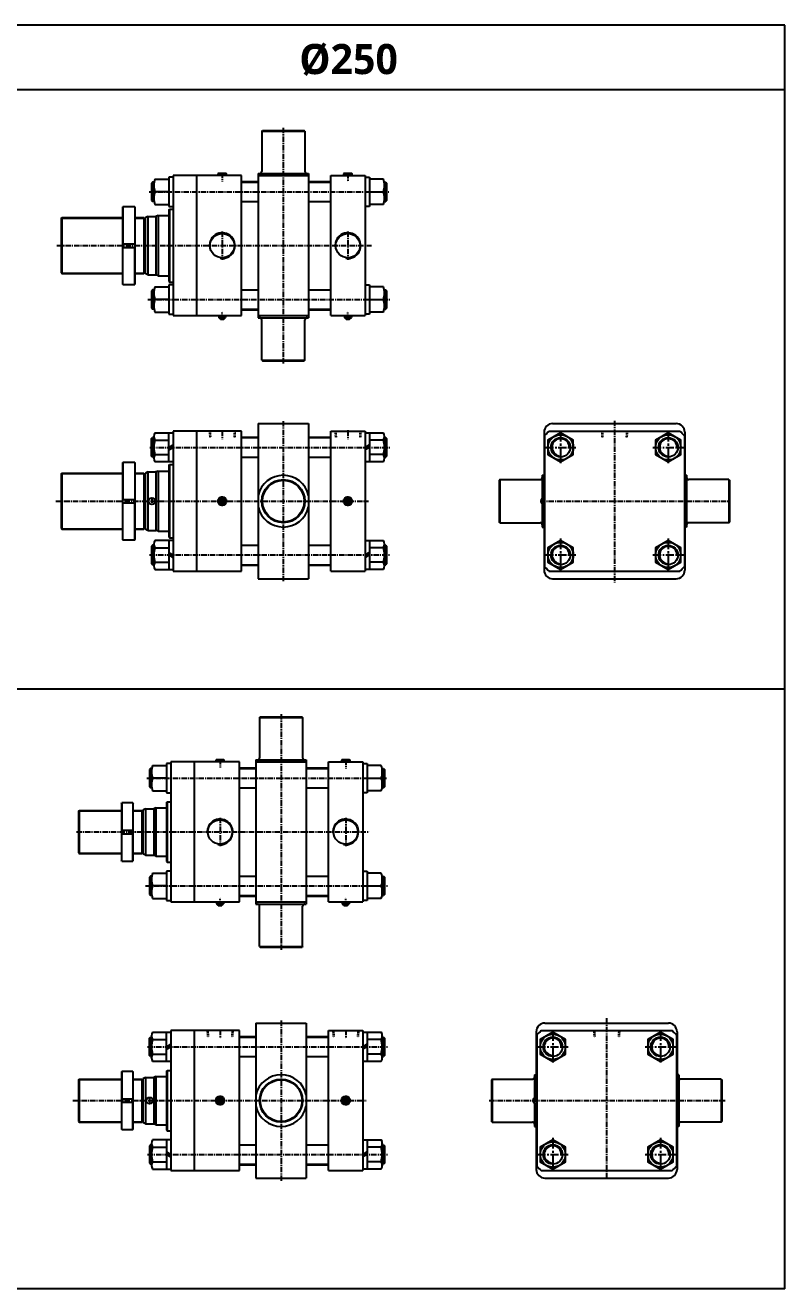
# Model space of a CAD drawing. Extents: x -819 to 29893, y -8942 to 9886.
# Drawn here: x 6870 to 8634, y 0 to 2934 of the extents above; entities that cross this region are included whole.
import ezdxf

# ---------------------------------------------------------------- set-up
doc = ezdxf.new("R2010")
doc.units = 0
doc.header["$LTSCALE"] = 10
doc.header["$MEASUREMENT"] = 0
for name, pattern in [('CENTER', [2, 1.25, -0.25, 0.25, -0.25]), ('CENTERX2', [4, 2.5, -0.5, 0.5, -0.5]), ('HIDDEN', [0.375, 0.25, -0.125])]:
    doc.linetypes.add(name, pattern=pattern)
doc.layers.get('0').update_dxf_attribs({"linetype": 'CONTINUOUS'})
doc.layers.get('DEFPOINTS').update_dxf_attribs({"linetype": 'CONTINUOUS'})
for name, color, linetype in [('CEN', 1, 'CENTERX2'), ('DIM', 2, 'CONTINUOUS'), ('ML', 7, 'CONTINUOUS')]:
    doc.layers.add(name, color=color, linetype=linetype)
doc.styles.add('문자', font='romans.shx')

msp = doc.modelspace()

# ---------------------------------------------------------------- linework, layer by layer
for p, q in [((8634.1, 2934), (0, 2934)), ((8634.1, 0), (8634.1, 2934)), ((8634.1, 2784), (0, 2784)), ((8634.1, 1392), (0, 1392)), ((8634.1, 0), (0, 0))]:
    msp.add_line(p, q)
at = {"layer": 'CEN', "color": 1, "linetype": 'CENTER'}
for p, q in [((7469.2, 2695.8), (7469.2, 2148.8)), ((7469.2, 2014.9), (7469.2, 1642.9)), ((7464.1, 1334.2), (7464.1, 787.2)), ((7464.1, 622.9), (7464.1, 250.9))]:
    msp.add_line(p, q, dxfattribs=at)
at = {"layer": 'CEN', "color": 1, "linetype": 'CENTER', "ltscale": 2}
for p, q in [((8113.4, 1992.5), (8113.4, 1915.3)), ((8363.4, 1992.5), (8363.4, 1915.3)), ((8113.4, 1742.5), (8113.4, 1665.3)), ((8363.4, 1742.5), (8363.4, 1665.3)), ((8095.3, 600.5), (8095.3, 523.2)), ((8345.3, 600.5), (8345.3, 523.2)), ((8095.3, 350.5), (8095.3, 273.2)), ((8345.3, 350.5), (8345.3, 273.2))]:
    msp.add_line(p, q, dxfattribs=at)
at = {"layer": 'CEN', "color": 1, "linetype": 'CENTER', "ltscale": 1.5}
for p, q in [((8078, 1953.9), (8148.9, 1953.9)), ((8328, 1953.9), (8398.9, 1953.9)), ((8078, 1703.9), (8148.9, 1703.9)), ((8328, 1703.9), (8398.9, 1703.9)), ((8059.8, 561.9), (8130.7, 561.9)), ((8309.8, 561.9), (8380.7, 561.9)), ((8059.8, 311.9), (8130.7, 311.9)), ((8309.8, 311.9), (8380.7, 311.9))]:
    msp.add_line(p, q, dxfattribs=at)
at = {"layer": 'DEFPOINTS', "color": 0, "linetype": 'ByBlock'}
for p in [(8070.9, 1768.9), (8405.9, 1768.9), (8052.8, 376.9), (8387.8, 376.9)]:
    msp.add_point(p, dxfattribs=at)
at = {"layer": 'DIM'}
for p, q in [((7163.2, 2567.6), (7168.6, 2567.6)), ((7709.2, 2567.6), (7703.9, 2567.6)), ((7163.2, 2527.1), (7168.6, 2527.1)), ((7709.2, 2527.1), (7703.9, 2527.1)), ((7163.2, 2317.6), (7168.6, 2317.6)), ((7709.2, 2317.6), (7703.9, 2317.6)), ((7163.2, 2277.1), (7168.6, 2277.1)), ((7709.2, 2277.1), (7703.9, 2277.1)), ((7163.2, 1974.2), (7168.2, 1974.2)), ((7709.2, 1974.2), (7704.2, 1974.2)), ((7203.2, 1953.9), (7213.2, 1959.7)), ((7203.2, 1948.1), (7213.2, 1953.9)), ((7669.2, 1959.7), (7659.2, 1953.9)), ((7669.2, 1953.9), (7659.2, 1948.1)), ((7163.2, 1933.7), (7168.2, 1933.7)), ((7709.2, 1933.7), (7704.2, 1933.7)), ((7163.2, 1724.2), (7168.2, 1724.2)), ((7203.2, 1709.7), (7213.2, 1703.9)), ((7203.2, 1703.9), (7213.2, 1698.1)), ((7669.2, 1709.7), (7659.2, 1703.9)), ((7669.2, 1703.9), (7659.2, 1698.1)), ((7709.2, 1724.2), (7704.2, 1724.2)), ((7163.2, 1683.7), (7168.2, 1683.7)), ((7709.2, 1683.7), (7704.2, 1683.7)), ((7158.1, 1205.9), (7163.4, 1205.9)), ((7704.1, 1205.9), (7698.7, 1205.9)), ((7158.1, 1165.4), (7163.4, 1165.4)), ((7704.1, 1165.4), (7698.7, 1165.4)), ((7158.1, 955.9), (7163.4, 955.9)), ((7704.1, 955.9), (7698.7, 955.9)), ((7158.1, 915.4), (7163.4, 915.4)), ((7704.1, 915.4), (7698.7, 915.4)), ((7158.1, 582.1), (7163.1, 582.1)), ((7198.1, 561.9), (7208.1, 567.6)), ((7198.1, 556.1), (7208.1, 561.9)), ((7664.1, 567.6), (7654.1, 561.9)), ((7664.1, 561.9), (7654.1, 556.1)), ((7704.1, 582.1), (7699.1, 582.1)), ((7158.1, 541.6), (7163.1, 541.6)), ((7704.1, 541.6), (7699.1, 541.6)), ((7158.1, 332.1), (7163.1, 332.1)), ((7704.1, 332.1), (7699.1, 332.1)), ((7198.1, 317.6), (7208.1, 311.9)), ((7198.1, 311.9), (7208.1, 306.1)), ((7664.1, 317.6), (7654.1, 311.9)), ((7664.1, 311.9), (7654.1, 306.1)), ((7158.1, 291.6), (7163.1, 291.6)), ((7704.1, 291.6), (7699.1, 291.6))]:
    msp.add_line(p, q, dxfattribs=at)
for centre in [(8113.4, 1953.9), (8363.4, 1953.9), (8113.4, 1703.9), (8363.4, 1703.9), (8095.3, 561.9), (8345.3, 561.9), (8095.3, 311.9), (8345.3, 311.9)]:
    msp.add_arc(centre, 20.2, 356.0356, 273.9644, dxfattribs=at)
at = {"layer": 'ML'}
for p, q in [((7419.2, 2688.3), (7420.7, 2689.8)), ((7419.2, 2688.3), (7419.2, 2594.8)), ((7419.2, 2688.3), (7519.2, 2688.3)), ((7420.7, 2689.8), (7517.7, 2689.8)), ((7519.2, 2688.3), (7517.7, 2689.8)), ((7519.2, 2688.3), (7519.2, 2594.8)), ((7372.2, 2584.8), (7213.2, 2584.8)), ((7213.2, 2584.8), (7213.2, 2259.8)), ((7267.2, 2584.8), (7267.2, 2259.8)), ((7318.2, 2589.8), (7317.2, 2588.8)), ((7337.2, 2588.8), (7317.2, 2588.8)), ((7317.2, 2588.8), (7317.2, 2584.8)), ((7336.2, 2589.8), (7318.2, 2589.8)), ((7336.2, 2589.8), (7337.2, 2588.8)), ((7337.2, 2584.8), (7337.2, 2588.8)), ((7372.2, 2259.8), (7372.2, 2584.8)), ((7410.7, 2589.8), (7410.7, 2254.8)), ((7410.7, 2589.8), (7527.7, 2589.8)), ((7410.7, 2584.8), (7527.7, 2584.8)), ((7527.7, 2589.8), (7527.7, 2254.8)), ((7579.2, 2259.8), (7579.2, 2584.8)), ((7579.2, 2584.8), (7659.2, 2584.8)), ((7610.2, 2589.8), (7609.2, 2588.8)), ((7629.2, 2588.8), (7609.2, 2588.8)), ((7609.2, 2588.8), (7609.2, 2584.8)), ((7628.2, 2589.8), (7610.2, 2589.8)), ((7628.2, 2589.8), (7629.2, 2588.8)), ((7629.2, 2584.8), (7629.2, 2588.8)), ((7659.2, 2584.8), (7659.2, 2259.8)), ((7165.5, 2569.8), (7163.2, 2567.6)), ((7163.2, 2567.6), (7163.2, 2527.1)), ((7165.5, 2569.8), (7165.5, 2524.8)), ((7168.9, 2569.8), (7165.5, 2569.8)), ((7168.2, 2562.1), (7168.2, 2532.6)), ((7170.7, 2576.8), (7203.2, 2576.8)), ((7203.2, 2581.3), (7203.2, 2513.3)), ((7213.2, 2581.3), (7203.2, 2581.3)), ((7372.2, 2571.3), (7410.7, 2571.3)), ((7527.7, 2571.3), (7579.2, 2571.3)), ((7659.2, 2581.3), (7669.2, 2581.3)), ((7669.2, 2581.3), (7669.2, 2513.3)), ((7701.7, 2576.8), (7669.2, 2576.8)), ((7703.5, 2569.8), (7707, 2569.8)), ((7704.2, 2562.1), (7704.2, 2532.6)), ((7707, 2569.8), (7707, 2524.8)), ((7707, 2569.8), (7709.2, 2567.6)), ((7709.2, 2567.6), (7709.2, 2527.1)), ((7163.2, 2527.1), (7165.5, 2524.8)), ((7168.9, 2524.8), (7165.5, 2524.8)), ((7203.2, 2547.3), (7170.7, 2547.3)), ((7669.2, 2547.3), (7701.7, 2547.3)), ((7703.5, 2524.8), (7707, 2524.8)), ((7709.2, 2527.1), (7707, 2524.8)), ((7095.3, 2511.3), (7096.3, 2512.3)), ((7095.3, 2511.3), (7095.3, 2333.3)), ((7096.3, 2512.3), (7096.3, 2426.3)), ((7124.3, 2512.3), (7096.3, 2512.3)), ((7124.3, 2512.3), (7124.3, 2426.3)), ((7124.3, 2512.3), (7125.3, 2511.3)), ((7125.3, 2333.3), (7125.3, 2511.3)), ((7170.7, 2517.9), (7203.2, 2517.9)), ((7203.2, 2513.3), (7213.2, 2513.3)), ((7203.2, 2505.8), (7204.7, 2507.3)), ((7203.2, 2505.8), (7203.2, 2338.8)), ((7204.7, 2507.3), (7204.7, 2337.3)), ((7204.7, 2507.3), (7213.2, 2507.3)), ((7669.2, 2513.3), (7659.2, 2513.3)), ((7701.7, 2517.9), (7669.2, 2517.9)), ((6953.2, 2485.8), (6954.7, 2487.3)), ((6953.2, 2485.8), (6953.2, 2358.8)), ((6954.7, 2487.3), (6954.7, 2357.3)), ((6954.7, 2487.3), (7095.3, 2487.3)), ((7125.3, 2487.3), (7145.2, 2487.3)), ((7145.2, 2487.3), (7145.2, 2357.3)), ((7145.2, 2485.8), (7148.2, 2485.8)), ((7154.2, 2490.3), (7148.2, 2486.9)), ((7148.2, 2486.9), (7148.2, 2357.8)), ((7154.2, 2490.3), (7154.2, 2354.3)), ((7154.2, 2490.3), (7173.2, 2490.3)), ((7178.2, 2492.3), (7173.2, 2490.3)), ((7173.2, 2490.3), (7173.2, 2354.3)), ((7178.2, 2492.3), (7178.2, 2352.3)), ((7178.2, 2492.3), (7203.2, 2492.3)), ((7095.3, 2426.3), (7125.3, 2426.3)), ((7095.3, 2418.3), (7125.3, 2418.3)), ((7096.3, 2332.3), (7096.3, 2418.3)), ((7124.3, 2332.3), (7124.3, 2418.3)), ((6953.2, 2358.8), (6954.7, 2357.3)), ((6954.7, 2357.3), (7095.3, 2357.3)), ((7125.3, 2357.3), (7145.2, 2357.3)), ((7145.2, 2358.8), (7148.2, 2358.8)), ((7154.2, 2354.3), (7148.2, 2357.8)), ((7154.2, 2354.3), (7173.2, 2354.3)), ((7178.2, 2352.3), (7173.2, 2354.3)), ((7178.2, 2352.3), (7203.2, 2352.3)), ((7095.3, 2333.3), (7096.3, 2332.3)), ((7096.3, 2332.3), (7124.3, 2332.3)), ((7124.3, 2332.3), (7125.3, 2333.3)), ((7165.5, 2319.8), (7163.2, 2317.6)), ((7165.5, 2319.8), (7165.5, 2274.8)), ((7168.9, 2319.8), (7165.5, 2319.8)), ((7170.7, 2326.8), (7203.2, 2326.8)), ((7203.2, 2338.8), (7204.7, 2337.3)), ((7203.2, 2331.3), (7203.2, 2263.3)), ((7213.2, 2331.3), (7203.2, 2331.3)), ((7204.7, 2337.3), (7213.2, 2337.3)), ((7659.2, 2331.3), (7669.2, 2331.3)), ((7669.2, 2331.3), (7669.2, 2263.3)), ((7701.7, 2326.8), (7669.2, 2326.8)), ((7703.5, 2319.8), (7707, 2319.8)), ((7707, 2319.8), (7707, 2274.8)), ((7707, 2319.8), (7709.2, 2317.6)), ((7163.2, 2317.6), (7163.2, 2277.1)), ((7168.2, 2312.1), (7168.2, 2282.6)), ((7203.2, 2297.3), (7170.7, 2297.3)), ((7669.2, 2297.3), (7701.7, 2297.3)), ((7704.2, 2312.1), (7704.2, 2282.6)), ((7709.2, 2317.6), (7709.2, 2277.1)), ((7163.2, 2277.1), (7165.5, 2274.8)), ((7168.9, 2274.8), (7165.5, 2274.8)), ((7170.7, 2267.9), (7203.2, 2267.9)), ((7203.2, 2263.3), (7213.2, 2263.3)), ((7213.2, 2259.8), (7372.2, 2259.8)), ((7319.2, 2259.8), (7319.2, 2255.8)), ((7325.9, 2254.8), (7325.9, 2259.8)), ((7328.5, 2254.8), (7328.5, 2259.8)), ((7335.2, 2259.8), (7335.2, 2255.8)), ((7372.2, 2273.3), (7410.7, 2273.3)), ((7410.7, 2259.8), (7527.7, 2259.8)), ((7527.7, 2273.3), (7579.2, 2273.3)), ((7579.2, 2259.8), (7659.2, 2259.8)), ((7611.2, 2259.8), (7611.2, 2255.8)), ((7617.9, 2254.8), (7617.9, 2259.8)), ((7620.5, 2254.8), (7620.5, 2259.8)), ((7627.2, 2259.8), (7627.2, 2255.8)), ((7669.2, 2263.3), (7659.2, 2263.3)), ((7701.7, 2267.9), (7669.2, 2267.9)), ((7703.5, 2274.8), (7707, 2274.8)), ((7709.2, 2277.1), (7707, 2274.8)), ((7319.2, 2255.8), (7325.9, 2255.8)), ((7320.2, 2254.8), (7319.2, 2255.8)), ((7320.2, 2254.8), (7334.2, 2254.8)), ((7322.2, 2254.8), (7322.2, 2252.8)), ((7323.2, 2251.8), (7322.2, 2252.8)), ((7322.2, 2252.8), (7332.2, 2252.8)), ((7323.2, 2251.8), (7331.2, 2251.8)), ((7335.2, 2255.8), (7328.5, 2255.8)), ((7331.2, 2251.8), (7332.2, 2252.8)), ((7332.2, 2254.8), (7332.2, 2252.8)), ((7334.2, 2254.8), (7335.2, 2255.8)), ((7410.7, 2254.8), (7527.7, 2254.8)), ((7419.2, 2156.3), (7419.2, 2249.8)), ((7519.2, 2156.3), (7519.2, 2249.8)), ((7612.2, 2254.8), (7611.2, 2255.8)), ((7611.2, 2255.8), (7617.9, 2255.8)), ((7612.2, 2254.8), (7626.2, 2254.8)), ((7614.2, 2254.8), (7614.2, 2252.8)), ((7614.2, 2252.8), (7624.2, 2252.8)), ((7615.2, 2251.8), (7614.2, 2252.8)), ((7615.2, 2251.8), (7623.2, 2251.8)), ((7627.2, 2255.8), (7620.5, 2255.8)), ((7623.2, 2251.8), (7624.2, 2252.8)), ((7624.2, 2254.8), (7624.2, 2252.8)), ((7626.2, 2254.8), (7627.2, 2255.8)), ((7419.2, 2156.3), (7519.2, 2156.3)), ((7419.2, 2156.3), (7420.7, 2154.8)), ((7420.7, 2154.8), (7517.7, 2154.8)), ((7519.2, 2156.3), (7517.7, 2154.8)), ((7410.7, 2008.9), (7410.7, 1648.9)), ((7410.7, 2008.9), (7527.7, 2008.9)), ((7527.7, 2008.9), (7527.7, 1648.9)), ((8094.9, 2008.9), (8381.9, 2008.9)), ((7163.2, 1974.2), (7165.5, 1976.4)), ((7163.2, 1933.7), (7163.2, 1974.2)), ((7165.5, 1931.4), (7165.5, 1976.4)), ((7168.2, 1976.4), (7165.5, 1976.4)), ((7168.2, 1928.4), (7168.2, 1979.4)), ((7170.7, 1987.9), (7213.2, 1987.9)), ((7170.7, 1970.9), (7203.2, 1970.9)), ((7203.2, 1919.9), (7203.2, 1987.9)), ((7372.2, 1991.4), (7213.2, 1991.4)), ((7213.2, 1991.4), (7213.2, 1666.4)), ((7267.2, 1991.4), (7267.2, 1666.4)), ((7372.2, 1991.4), (7267.2, 1991.4)), ((7372.2, 1666.4), (7372.2, 1991.4)), ((7372.2, 1977.9), (7410.7, 1977.9)), ((7527.7, 1977.9), (7579.2, 1977.9)), ((7579.2, 1666.4), (7579.2, 1991.4)), ((7579.2, 1991.4), (7659.2, 1991.4)), ((7659.2, 1991.4), (7659.2, 1666.4)), ((7659.2, 1987.9), (7701.7, 1987.9)), ((7669.2, 1987.9), (7669.2, 1919.9)), ((7701.7, 1970.9), (7669.2, 1970.9)), ((7704.2, 1979.4), (7704.2, 1928.4)), ((7704.2, 1976.4), (7707, 1976.4)), ((7707, 1976.4), (7707, 1931.4)), ((7707, 1976.4), (7709.2, 1974.2)), ((7709.2, 1974.2), (7709.2, 1933.7)), ((8074.9, 1988.9), (8074.9, 1836.9)), ((8075.9, 1980.9), (8075.9, 1676.9)), ((8086.4, 1991.4), (8390.4, 1991.4)), ((8400.9, 1980.9), (8400.9, 1676.9)), ((8401.9, 1988.9), (8401.9, 1838.9)), ((7170.7, 1936.9), (7203.2, 1936.9)), ((7701.7, 1936.9), (7669.2, 1936.9)), ((7095.3, 1917.9), (7096.3, 1918.9)), ((7095.3, 1917.9), (7095.3, 1739.9)), ((7124.3, 1918.9), (7096.3, 1918.9)), ((7096.3, 1918.9), (7096.3, 1832.9)), ((7124.3, 1918.9), (7125.3, 1917.9)), ((7124.3, 1918.9), (7124.3, 1832.9)), ((7125.3, 1739.9), (7125.3, 1917.9)), ((7165.5, 1931.4), (7163.2, 1933.7)), ((7168.2, 1931.4), (7165.5, 1931.4)), ((7213.2, 1919.9), (7170.7, 1919.9)), ((7203.2, 1912.4), (7204.7, 1913.9)), ((7203.2, 1912.4), (7203.2, 1745.4)), ((7204.7, 1913.9), (7204.7, 1743.9)), ((7204.7, 1913.9), (7213.2, 1913.9)), ((7701.7, 1919.9), (7659.2, 1919.9)), ((7704.2, 1931.4), (7707, 1931.4)), ((7709.2, 1933.7), (7707, 1931.4)), ((6953.2, 1892.4), (6954.7, 1893.9)), ((6953.2, 1892.4), (6953.2, 1765.4)), ((6954.7, 1893.9), (7095.3, 1893.9)), ((6954.7, 1893.9), (6954.7, 1763.9)), ((7125.3, 1893.9), (7145.2, 1893.9)), ((7145.2, 1893.9), (7145.2, 1763.9)), ((7145.2, 1892.4), (7148.2, 1892.4)), ((7154.2, 1896.9), (7148.2, 1893.4)), ((7148.2, 1893.4), (7148.2, 1764.4)), ((7154.2, 1896.9), (7173.2, 1896.9)), ((7154.2, 1896.9), (7154.2, 1760.9)), ((7178.2, 1898.9), (7173.2, 1896.9)), ((7173.2, 1896.9), (7173.2, 1760.9)), ((7178.2, 1898.9), (7178.2, 1758.9)), ((7178.2, 1898.9), (7203.2, 1898.9)), ((7972.4, 1878.9), (7970.9, 1877.4)), ((7972.4, 1878.9), (8065.9, 1878.9)), ((7972.4, 1878.9), (7972.4, 1778.9)), ((8070.9, 1888.9), (8070.9, 1835.9)), ((8070.9, 1888.9), (8074.4, 1888.9)), ((8405.9, 1888.9), (8402.4, 1888.9)), ((8405.9, 1888.9), (8405.9, 1768.9)), ((8504.4, 1878.9), (8410.9, 1878.9)), ((8504.4, 1878.9), (8504.4, 1778.9)), ((8504.4, 1878.9), (8505.9, 1877.4)), ((7970.9, 1877.4), (7970.9, 1780.4)), ((8505.9, 1877.4), (8505.9, 1780.4)), ((7095.3, 1832.9), (7125.3, 1832.9)), ((7095.3, 1824.9), (7125.3, 1824.9)), ((7096.3, 1738.9), (7096.3, 1824.9)), ((7124.3, 1738.9), (7124.3, 1824.9)), ((7325.9, 1836.8), (7319.3, 1830.2)), ((7319.3, 1827.6), (7325.9, 1821)), ((7328.5, 1836.8), (7335.1, 1830.2)), ((7335.1, 1827.6), (7328.5, 1821)), ((7617.9, 1836.8), (7611.3, 1830.2)), ((7611.3, 1827.6), (7617.9, 1821)), ((7620.5, 1836.8), (7627.1, 1830.2)), ((7627.1, 1827.6), (7620.5, 1821)), ((8067.9, 1832.9), (8068.9, 1833.9)), ((8067.9, 1832.9), (8067.9, 1824.9)), ((8067.9, 1824.9), (8068.9, 1823.9)), ((8068.9, 1833.9), (8068.9, 1823.9)), ((8070.9, 1833.9), (8068.9, 1833.9)), ((8070.9, 1823.9), (8068.9, 1823.9)), ((8070.9, 1835.9), (8071.9, 1836.9)), ((8070.9, 1835.9), (8070.9, 1821.9)), ((8070.9, 1830.2), (8075.9, 1830.2)), ((8070.9, 1827.6), (8075.9, 1827.6)), ((8070.9, 1821.9), (8071.9, 1820.9)), ((8070.9, 1821.9), (8070.9, 1768.9)), ((8071.9, 1836.9), (8071.9, 1830.2)), ((8075.9, 1836.9), (8071.9, 1836.9)), ((8071.9, 1820.9), (8071.9, 1827.6)), ((8075.9, 1820.9), (8071.9, 1820.9)), ((8074.9, 1820.9), (8074.9, 1668.9)), ((8404.9, 1838.9), (8400.9, 1838.9)), ((8404.9, 1818.9), (8404.9, 1838.9)), ((8405.9, 1837.9), (8404.9, 1838.9)), ((8405.9, 1819.9), (8404.9, 1818.9)), ((8405.9, 1819.9), (8405.9, 1837.9)), ((8400.9, 1818.9), (8404.9, 1818.9)), ((8401.9, 1818.9), (8401.9, 1668.9)), ((6953.2, 1765.4), (6954.7, 1763.9)), ((6954.7, 1763.9), (7095.3, 1763.9)), ((7125.3, 1763.9), (7145.2, 1763.9)), ((7145.2, 1765.4), (7148.2, 1765.4)), ((7154.2, 1760.9), (7148.2, 1764.4)), ((7154.2, 1760.9), (7173.2, 1760.9)), ((7178.2, 1758.9), (7173.2, 1760.9)), ((7972.4, 1778.9), (7970.9, 1780.4)), ((7972.4, 1778.9), (8065.9, 1778.9)), ((8070.9, 1768.9), (8074.4, 1768.9)), ((8405.9, 1768.9), (8402.4, 1768.9)), ((8504.4, 1778.9), (8410.9, 1778.9)), ((8504.4, 1778.9), (8505.9, 1780.4)), ((7095.3, 1739.9), (7096.3, 1738.9)), ((7096.3, 1738.9), (7124.3, 1738.9)), ((7124.3, 1738.9), (7125.3, 1739.9)), ((7213.2, 1737.9), (7170.7, 1737.9)), ((7178.2, 1758.9), (7203.2, 1758.9)), ((7203.2, 1745.4), (7204.7, 1743.9)), ((7203.2, 1737.9), (7203.2, 1669.9)), ((7204.7, 1743.9), (7213.2, 1743.9)), ((7659.2, 1737.9), (7701.7, 1737.9)), ((7669.2, 1737.9), (7669.2, 1669.9)), ((7165.5, 1726.4), (7163.2, 1724.2)), ((7163.2, 1724.2), (7163.2, 1683.7)), ((7165.5, 1726.4), (7165.5, 1681.4)), ((7168.2, 1726.4), (7165.5, 1726.4)), ((7168.2, 1729.4), (7168.2, 1678.4)), ((7170.7, 1720.9), (7203.2, 1720.9)), ((7701.7, 1720.9), (7669.2, 1720.9)), ((7704.2, 1729.4), (7704.2, 1678.4)), ((7704.2, 1726.4), (7707, 1726.4)), ((7707, 1726.4), (7707, 1681.4)), ((7707, 1726.4), (7709.2, 1724.2)), ((7709.2, 1724.2), (7709.2, 1683.7)), ((7163.2, 1683.7), (7165.5, 1681.4)), ((7168.2, 1681.4), (7165.5, 1681.4)), ((7170.7, 1686.9), (7203.2, 1686.9)), ((7372.2, 1679.9), (7410.7, 1679.9)), ((7527.7, 1679.9), (7579.2, 1679.9)), ((7701.7, 1686.9), (7669.2, 1686.9)), ((7704.2, 1681.4), (7707, 1681.4)), ((7709.2, 1683.7), (7707, 1681.4)), ((7170.7, 1669.9), (7213.2, 1669.9)), ((7213.2, 1666.4), (7372.2, 1666.4)), ((7410.7, 1648.9), (7527.7, 1648.9)), ((7579.2, 1666.4), (7659.2, 1666.4)), ((7701.7, 1669.9), (7659.2, 1669.9)), ((8086.4, 1666.4), (8390.4, 1666.4)), ((8094.9, 1648.9), (8381.9, 1648.9)), ((7414.1, 1326.7), (7415.6, 1328.2)), ((7414.1, 1326.7), (7514.1, 1326.7)), ((7414.1, 1326.7), (7414.1, 1233.2)), ((7415.6, 1328.2), (7512.6, 1328.2)), ((7514.1, 1326.7), (7512.6, 1328.2)), ((7514.1, 1326.7), (7514.1, 1233.2)), ((7160.3, 1208.2), (7158.1, 1205.9)), ((7158.1, 1205.9), (7158.1, 1165.4)), ((7160.3, 1208.2), (7160.3, 1163.2)), ((7163.7, 1208.2), (7160.3, 1208.2)), ((7165.6, 1215.1), (7198.1, 1215.1)), ((7198.1, 1219.7), (7198.1, 1151.7)), ((7208.1, 1219.7), (7198.1, 1219.7)), ((7367.1, 1223.2), (7208.1, 1223.2)), ((7208.1, 1223.2), (7208.1, 898.2)), ((7262.1, 1223.2), (7262.1, 898.2)), ((7313.1, 1228.2), (7312.1, 1227.2)), ((7332.1, 1227.2), (7312.1, 1227.2)), ((7312.1, 1227.2), (7312.1, 1223.2)), ((7331.1, 1228.2), (7313.1, 1228.2)), ((7331.1, 1228.2), (7332.1, 1227.2)), ((7332.1, 1223.2), (7332.1, 1227.2)), ((7367.1, 898.2), (7367.1, 1223.2)), ((7367.1, 1209.7), (7405.6, 1209.7)), ((7405.6, 1228.2), (7405.6, 893.2)), ((7405.6, 1228.2), (7522.6, 1228.2)), ((7405.6, 1223.2), (7522.6, 1223.2)), ((7522.6, 1228.2), (7522.6, 893.2)), ((7522.6, 1209.7), (7574.1, 1209.7)), ((7574.1, 898.2), (7574.1, 1223.2)), ((7574.1, 1223.2), (7654.1, 1223.2)), ((7605.1, 1228.2), (7604.1, 1227.2)), ((7624.1, 1227.2), (7604.1, 1227.2)), ((7604.1, 1227.2), (7604.1, 1223.2)), ((7623.1, 1228.2), (7605.1, 1228.2)), ((7623.1, 1228.2), (7624.1, 1227.2)), ((7624.1, 1223.2), (7624.1, 1227.2)), ((7654.1, 1223.2), (7654.1, 898.2)), ((7654.1, 1219.7), (7664.1, 1219.7)), ((7664.1, 1219.7), (7664.1, 1151.7)), ((7696.6, 1215.1), (7664.1, 1215.1)), ((7698.4, 1208.2), (7701.8, 1208.2)), ((7701.8, 1208.2), (7701.8, 1163.2)), ((7701.8, 1208.2), (7704.1, 1205.9)), ((7704.1, 1205.9), (7704.1, 1165.4)), ((7163.1, 1200.4), (7163.1, 1171)), ((7198.1, 1185.7), (7165.6, 1185.7)), ((7664.1, 1185.7), (7696.6, 1185.7)), ((7699.1, 1200.4), (7699.1, 1171)), ((7158.1, 1165.4), (7160.3, 1163.2)), ((7163.7, 1163.2), (7160.3, 1163.2)), ((7165.6, 1156.2), (7198.1, 1156.2)), ((7198.1, 1151.7), (7208.1, 1151.7)), ((7664.1, 1151.7), (7654.1, 1151.7)), ((7696.6, 1156.2), (7664.1, 1156.2)), ((7698.4, 1163.2), (7701.8, 1163.2)), ((7704.1, 1165.4), (7701.8, 1163.2)), ((7093.2, 1127.2), (7094.2, 1128.2)), ((7093.2, 1127.2), (7093.2, 994.2)), ((7094.2, 1128.2), (7094.2, 1064.7)), ((7119.2, 1128.2), (7094.2, 1128.2)), ((7119.2, 1128.2), (7119.2, 1064.7)), ((7119.2, 1128.2), (7120.2, 1127.2)), ((7120.2, 994.2), (7120.2, 1127.2)), ((7173.1, 1116.7), (7168.1, 1114.7)), ((7173.1, 1116.7), (7173.1, 1004.7)), ((7173.1, 1116.7), (7198.1, 1116.7)), ((7198.1, 1129.2), (7199.6, 1130.7)), ((7198.1, 1129.2), (7198.1, 992.2)), ((7199.6, 1130.7), (7199.6, 990.7)), ((7199.6, 1130.7), (7208.1, 1130.7)), ((6993.1, 1109.2), (6994.6, 1110.7)), ((6993.1, 1109.2), (6993.1, 1012.2)), ((6994.6, 1110.7), (7093.2, 1110.7)), ((6994.6, 1110.7), (6994.6, 1010.7)), ((7120.2, 1110.7), (7140.1, 1110.7)), ((7140.1, 1110.7), (7140.1, 1010.7)), ((7140.1, 1109.2), (7143.1, 1109.2)), ((7149.1, 1114.7), (7143.1, 1111.2)), ((7143.1, 1111.2), (7143.1, 1010.2)), ((7149.1, 1114.7), (7149.1, 1006.7)), ((7149.1, 1114.7), (7168.1, 1114.7)), ((7168.1, 1114.7), (7168.1, 1006.7)), ((7093.2, 1064.7), (7120.2, 1064.7)), ((7093.2, 1056.7), (7120.2, 1056.7)), ((7094.2, 993.2), (7094.2, 1056.7)), ((7119.2, 993.2), (7119.2, 1056.7)), ((6993.1, 1012.2), (6994.6, 1010.7)), ((6994.6, 1010.7), (7093.2, 1010.7)), ((7120.2, 1010.7), (7140.1, 1010.7)), ((7140.1, 1012.2), (7143.1, 1012.2)), ((7149.1, 1006.7), (7143.1, 1010.2)), ((7149.1, 1006.7), (7168.1, 1006.7)), ((7173.1, 1004.7), (7168.1, 1006.7)), ((7173.1, 1004.7), (7198.1, 1004.7)), ((7094.2, 993.2), (7093.2, 994.2)), ((7094.2, 993.2), (7119.2, 993.2)), ((7119.2, 993.2), (7120.2, 994.2)), ((7198.1, 992.2), (7199.6, 990.7)), ((7198.1, 969.7), (7198.1, 901.7)), ((7208.1, 969.7), (7198.1, 969.7)), ((7199.6, 990.7), (7208.1, 990.7)), ((7654.1, 969.7), (7664.1, 969.7)), ((7664.1, 969.7), (7664.1, 901.7)), ((7160.3, 958.2), (7158.1, 955.9)), ((7158.1, 955.9), (7158.1, 915.4)), ((7160.3, 958.2), (7160.3, 913.2)), ((7163.7, 958.2), (7160.3, 958.2)), ((7163.1, 950.4), (7163.1, 921)), ((7165.6, 965.1), (7198.1, 965.1)), ((7696.6, 965.1), (7664.1, 965.1)), ((7698.4, 958.2), (7701.8, 958.2)), ((7699.1, 950.4), (7699.1, 921)), ((7701.8, 958.2), (7701.8, 913.2)), ((7701.8, 958.2), (7704.1, 955.9)), ((7704.1, 955.9), (7704.1, 915.4)), ((7158.1, 915.4), (7160.3, 913.2)), ((7163.7, 913.2), (7160.3, 913.2)), ((7198.1, 935.7), (7165.6, 935.7)), ((7367.1, 911.7), (7405.6, 911.7)), ((7522.6, 911.7), (7574.1, 911.7)), ((7664.1, 935.7), (7696.6, 935.7)), ((7698.4, 913.2), (7701.8, 913.2)), ((7704.1, 915.4), (7701.8, 913.2)), ((7165.6, 906.2), (7198.1, 906.2)), ((7198.1, 901.7), (7208.1, 901.7)), ((7208.1, 898.2), (7367.1, 898.2)), ((7314.1, 898.2), (7314.1, 894.2)), ((7314.1, 894.2), (7320.8, 894.2)), ((7315.1, 893.2), (7314.1, 894.2)), ((7315.1, 893.2), (7329.1, 893.2)), ((7317.1, 893.2), (7317.1, 891.2)), ((7318.1, 890.2), (7317.1, 891.2)), ((7317.1, 891.2), (7327.1, 891.2)), ((7318.1, 890.2), (7326.1, 890.2)), ((7320.8, 893.2), (7320.8, 898.2)), ((7323.4, 893.2), (7323.4, 898.2)), ((7330.1, 894.2), (7323.4, 894.2)), ((7326.1, 890.2), (7327.1, 891.2)), ((7327.1, 893.2), (7327.1, 891.2)), ((7329.1, 893.2), (7330.1, 894.2)), ((7330.1, 898.2), (7330.1, 894.2)), ((7405.6, 898.2), (7522.6, 898.2)), ((7405.6, 893.2), (7522.6, 893.2)), ((7414.1, 794.7), (7414.1, 888.2)), ((7514.1, 794.7), (7514.1, 888.2)), ((7574.1, 898.2), (7654.1, 898.2)), ((7606.1, 898.2), (7606.1, 894.2)), ((7607.1, 893.2), (7606.1, 894.2)), ((7606.1, 894.2), (7612.8, 894.2)), ((7607.1, 893.2), (7621.1, 893.2)), ((7609.1, 893.2), (7609.1, 891.2)), ((7609.1, 891.2), (7619.1, 891.2)), ((7610.1, 890.2), (7609.1, 891.2)), ((7610.1, 890.2), (7618.1, 890.2)), ((7612.8, 893.2), (7612.8, 898.2)), ((7615.4, 893.2), (7615.4, 898.2)), ((7622.1, 894.2), (7615.4, 894.2)), ((7618.1, 890.2), (7619.1, 891.2)), ((7619.1, 893.2), (7619.1, 891.2)), ((7621.1, 893.2), (7622.1, 894.2)), ((7622.1, 898.2), (7622.1, 894.2)), ((7664.1, 901.7), (7654.1, 901.7)), ((7696.6, 906.2), (7664.1, 906.2)), ((7414.1, 794.7), (7514.1, 794.7)), ((7414.1, 794.7), (7415.6, 793.2)), ((7415.6, 793.2), (7512.6, 793.2)), ((7514.1, 794.7), (7512.6, 793.2)), ((7405.6, 616.9), (7405.6, 256.9)), ((7405.6, 616.9), (7522.6, 616.9)), ((7522.6, 616.9), (7522.6, 256.9)), ((8076.8, 616.9), (8363.8, 616.9)), ((7163.1, 536.4), (7163.1, 587.4)), ((7165.6, 595.9), (7208.1, 595.9)), ((7198.1, 527.9), (7198.1, 595.9)), ((7367.1, 599.4), (7208.1, 599.4)), ((7208.1, 599.4), (7208.1, 274.4)), ((7262.1, 599.4), (7262.1, 274.4)), ((7367.1, 599.4), (7262.1, 599.4)), ((7367.1, 274.4), (7367.1, 599.4)), ((7574.1, 274.4), (7574.1, 599.4)), ((7574.1, 599.4), (7654.1, 599.4)), ((7654.1, 599.4), (7654.1, 274.4)), ((7654.1, 595.9), (7696.6, 595.9)), ((7664.1, 595.9), (7664.1, 527.9)), ((7699.1, 587.4), (7699.1, 536.4)), ((8056.8, 596.9), (8056.8, 444.9)), ((8057.8, 588.8), (8057.8, 284.9)), ((8068.3, 599.4), (8372.3, 599.4)), ((8382.8, 588.8), (8382.8, 284.9)), ((8383.8, 596.9), (8383.8, 446.9)), ((7158.1, 582.1), (7160.3, 584.4)), ((7158.1, 541.6), (7158.1, 582.1)), ((7160.3, 539.4), (7160.3, 584.4)), ((7163.1, 584.4), (7160.3, 584.4)), ((7165.6, 578.9), (7198.1, 578.9)), ((7367.1, 585.9), (7405.6, 585.9)), ((7522.6, 585.9), (7574.1, 585.9)), ((7696.6, 578.9), (7664.1, 578.9)), ((7699.1, 584.4), (7701.8, 584.4)), ((7701.8, 584.4), (7701.8, 539.4)), ((7701.8, 584.4), (7704.1, 582.1)), ((7704.1, 582.1), (7704.1, 541.6)), ((7160.3, 539.4), (7158.1, 541.6)), ((7163.1, 539.4), (7160.3, 539.4)), ((7165.6, 544.9), (7198.1, 544.9)), ((7696.6, 544.9), (7664.1, 544.9)), ((7699.1, 539.4), (7701.8, 539.4)), ((7704.1, 541.6), (7701.8, 539.4)), ((7093.2, 503.4), (7094.2, 504.4)), ((7093.2, 503.4), (7093.2, 370.4)), ((7094.2, 504.4), (7094.2, 440.9)), ((7119.2, 504.4), (7094.2, 504.4)), ((7119.2, 504.4), (7119.2, 440.9)), ((7119.2, 504.4), (7120.2, 503.4)), ((7120.2, 370.4), (7120.2, 503.4)), ((7208.1, 527.9), (7165.6, 527.9)), ((7198.1, 505.4), (7199.6, 506.9)), ((7198.1, 505.4), (7198.1, 368.4)), ((7199.6, 506.9), (7199.6, 366.9)), ((7199.6, 506.9), (7208.1, 506.9)), ((7696.6, 527.9), (7654.1, 527.9)), ((6993.1, 485.4), (6994.6, 486.9)), ((6993.1, 485.4), (6993.1, 388.4)), ((6994.6, 486.9), (7093.2, 486.9)), ((6994.6, 486.9), (6994.6, 386.9)), ((7120.2, 486.9), (7140.1, 486.9)), ((7140.1, 486.9), (7140.1, 386.9)), ((7140.1, 485.4), (7143.1, 485.4)), ((7149.1, 490.9), (7143.1, 487.4)), ((7143.1, 487.4), (7143.1, 386.3)), ((7149.1, 490.9), (7168.1, 490.9)), ((7149.1, 490.9), (7149.1, 382.9)), ((7173.1, 492.9), (7168.1, 490.9)), ((7168.1, 490.9), (7168.1, 382.9)), ((7173.1, 492.9), (7198.1, 492.9)), ((7173.1, 492.9), (7173.1, 380.9)), ((7954.3, 486.9), (7952.8, 485.4)), ((7952.8, 485.4), (7952.8, 388.4)), ((7954.3, 486.9), (7954.3, 386.9)), ((7954.3, 486.9), (8047.8, 486.9)), ((8052.8, 496.9), (8056.3, 496.9)), ((8052.8, 496.9), (8052.8, 443.9)), ((8387.8, 496.9), (8384.3, 496.9)), ((8387.8, 496.9), (8387.8, 376.9)), ((8486.3, 486.9), (8392.8, 486.9)), ((8486.3, 486.9), (8486.3, 386.9)), ((8486.3, 486.9), (8487.8, 485.4)), ((8487.8, 485.4), (8487.8, 388.4)), ((7093.2, 440.9), (7120.2, 440.9)), ((7320.8, 444.8), (7314.2, 438.2)), ((7323.4, 444.8), (7330, 438.2)), ((7612.8, 444.8), (7606.2, 438.2)), ((7615.4, 444.8), (7622, 438.2)), ((8049.8, 440.9), (8050.8, 441.9)), ((8049.8, 440.9), (8049.8, 432.9)), ((8050.8, 441.9), (8050.8, 431.9)), ((8052.8, 441.9), (8050.8, 441.9)), ((8052.8, 443.9), (8053.8, 444.9)), ((8052.8, 443.9), (8052.8, 429.9)), ((8053.8, 444.9), (8053.8, 438.2)), ((8057.8, 444.9), (8053.8, 444.9)), ((8386.8, 446.9), (8382.8, 446.9)), ((8386.8, 426.9), (8386.8, 446.9)), ((8387.8, 445.9), (8386.8, 446.9)), ((8387.8, 427.9), (8387.8, 445.9)), ((7093.2, 432.9), (7120.2, 432.9)), ((7094.2, 369.4), (7094.2, 432.9)), ((7119.2, 369.4), (7119.2, 432.9)), ((7314.2, 435.6), (7320.8, 429)), ((7330, 435.6), (7323.4, 429)), ((7606.2, 435.6), (7612.8, 429)), ((7622, 435.6), (7615.4, 429)), ((8049.8, 432.9), (8050.8, 431.9)), ((8052.8, 431.9), (8050.8, 431.9)), ((8052.8, 438.2), (8057.8, 438.2)), ((8052.8, 435.6), (8057.8, 435.6)), ((8052.8, 429.9), (8053.8, 428.9)), ((8052.8, 429.9), (8052.8, 376.9)), ((8053.8, 428.9), (8053.8, 435.6)), ((8057.8, 428.9), (8053.8, 428.9)), ((8056.8, 428.9), (8056.8, 276.9)), ((8382.8, 426.9), (8386.8, 426.9)), ((8383.8, 426.9), (8383.8, 276.9)), ((8387.8, 427.9), (8386.8, 426.9)), ((6993.1, 388.4), (6994.6, 386.9)), ((6994.6, 386.9), (7093.2, 386.9)), ((7120.2, 386.9), (7140.1, 386.9)), ((7140.1, 388.4), (7143.1, 388.4)), ((7149.1, 382.9), (7143.1, 386.3)), ((7149.1, 382.9), (7168.1, 382.9)), ((7173.1, 380.9), (7168.1, 382.9)), ((7954.3, 386.9), (7952.8, 388.4)), ((7954.3, 386.9), (8047.8, 386.9)), ((8486.3, 386.9), (8392.8, 386.9)), ((8486.3, 386.9), (8487.8, 388.4)), ((7094.2, 369.4), (7093.2, 370.4)), ((7094.2, 369.4), (7119.2, 369.4)), ((7119.2, 369.4), (7120.2, 370.4)), ((7173.1, 380.9), (7198.1, 380.9)), ((7198.1, 368.4), (7199.6, 366.9)), ((7199.6, 366.9), (7208.1, 366.9)), ((8052.8, 376.9), (8056.3, 376.9)), ((8387.8, 376.9), (8384.3, 376.9)), ((7160.3, 334.4), (7158.1, 332.1)), ((7158.1, 332.1), (7158.1, 291.6)), ((7160.3, 334.4), (7160.3, 289.4)), ((7163.1, 334.4), (7160.3, 334.4)), ((7163.1, 337.4), (7163.1, 286.4)), ((7208.1, 345.9), (7165.6, 345.9)), ((7165.6, 328.9), (7198.1, 328.9)), ((7198.1, 345.9), (7198.1, 277.9)), ((7654.1, 345.9), (7696.6, 345.9)), ((7664.1, 345.9), (7664.1, 277.9)), ((7696.6, 328.9), (7664.1, 328.9)), ((7699.1, 337.4), (7699.1, 286.4)), ((7699.1, 334.4), (7701.8, 334.4)), ((7701.8, 334.4), (7701.8, 289.4)), ((7701.8, 334.4), (7704.1, 332.1)), ((7704.1, 332.1), (7704.1, 291.6)), ((7165.6, 294.9), (7198.1, 294.9)), ((7696.6, 294.9), (7664.1, 294.9)), ((7158.1, 291.6), (7160.3, 289.4)), ((7163.1, 289.4), (7160.3, 289.4)), ((7165.6, 277.9), (7208.1, 277.9)), ((7208.1, 274.4), (7367.1, 274.4)), ((7367.1, 287.9), (7405.6, 287.9)), ((7522.6, 287.9), (7574.1, 287.9)), ((7574.1, 274.4), (7654.1, 274.4)), ((7696.6, 277.9), (7654.1, 277.9)), ((7699.1, 289.4), (7701.8, 289.4)), ((7704.1, 291.6), (7701.8, 289.4)), ((8068.3, 274.4), (8372.3, 274.4)), ((7405.6, 256.9), (7522.6, 256.9)), ((8076.8, 256.9), (8363.8, 256.9))]:
    msp.add_line(p, q, dxfattribs=at)
at = {"layer": 'ML', "color": 2}
for p, q in [((7317.7, 2589.3), (7317.7, 2584.8)), ((7336.7, 2584.8), (7336.7, 2589.3)), ((7609.7, 2589.3), (7609.7, 2584.8)), ((7628.7, 2584.8), (7628.7, 2589.3)), ((6953.7, 2486.3), (7095.3, 2486.3)), ((7125.3, 2486.3), (7145.2, 2486.3)), ((6953.7, 2358.3), (7095.3, 2358.3)), ((7125.3, 2358.3), (7145.2, 2358.3)), ((7322.7, 2254.8), (7322.7, 2252.3)), ((7331.7, 2254.8), (7331.7, 2252.3)), ((7614.7, 2254.8), (7614.7, 2252.3)), ((7623.7, 2254.8), (7623.7, 2252.3)), ((6953.7, 1892.9), (7095.3, 1892.9)), ((7125.3, 1892.9), (7145.2, 1892.9)), ((8070.9, 1833.4), (8068.4, 1833.4)), ((8070.9, 1824.4), (8068.4, 1824.4)), ((8405.4, 1838.4), (8400.9, 1838.4)), ((8400.9, 1819.4), (8405.4, 1819.4)), ((6953.7, 1764.9), (7095.3, 1764.9)), ((7125.3, 1764.9), (7145.2, 1764.9)), ((7312.6, 1227.7), (7312.6, 1223.2)), ((7331.6, 1223.2), (7331.6, 1227.7)), ((7604.6, 1227.7), (7604.6, 1223.2)), ((7623.6, 1223.2), (7623.6, 1227.7)), ((6993.6, 1109.7), (7093.2, 1109.7)), ((7120.2, 1109.7), (7140.1, 1109.7)), ((6993.6, 1011.7), (7093.2, 1011.7)), ((7120.2, 1011.7), (7140.1, 1011.7)), ((7317.6, 893.2), (7317.6, 890.7)), ((7326.6, 893.2), (7326.6, 890.7)), ((7609.6, 893.2), (7609.6, 890.7)), ((7618.6, 893.2), (7618.6, 890.7)), ((6993.6, 485.9), (7093.2, 485.9)), ((7120.2, 485.9), (7140.1, 485.9)), ((8052.8, 441.4), (8050.3, 441.4)), ((8387.3, 446.4), (8382.8, 446.4)), ((8052.8, 432.4), (8050.3, 432.4)), ((8382.8, 427.4), (8387.3, 427.4)), ((6993.6, 387.9), (7093.2, 387.9)), ((7120.2, 387.9), (7140.1, 387.9))]:
    msp.add_line(p, q, dxfattribs=at)
at = {"layer": 'ML', "color": 1, "linetype": 'CENTER'}
for p, q in [((7327.2, 2591.7), (7327.2, 2571.3)), ((7619.2, 2590.5), (7619.2, 2570.1)), ((7157.4, 2547.3), (7714.2, 2547.3)), ((7327.2, 2455.1), (7327.2, 2389.5)), ((7619.2, 2455.1), (7619.2, 2389.5)), ((6943, 2422.3), (7674.2, 2422.3)), ((7154.3, 2297.3), (7716.7, 2297.3)), ((7327.2, 2249.8), (7327.2, 2270.3)), ((7619.2, 2249.8), (7619.2, 2270.3)), ((8238.4, 2015.6), (8238.4, 1640.3)), ((7327.2, 1993.4), (7327.2, 1973)), ((7619.2, 1993.4), (7619.2, 1973)), ((7159.2, 1953.9), (7718.9, 1953.9)), ((6940.4, 1828.9), (7666.8, 1828.9)), ((7163.7, 1837.2), (7163.7, 1820.7)), ((7327.2, 1839.9), (7327.2, 1817.9)), ((7619.2, 1839.9), (7619.2, 1817.9)), ((8065.5, 1828.9), (8508.4, 1828.9)), ((7158.6, 1703.9), (7716.7, 1703.9)), ((7322.1, 1230.1), (7322.1, 1209.6)), ((7614.1, 1228.9), (7614.1, 1208.4)), ((7152.3, 1185.7), (7709.1, 1185.7)), ((7322.1, 1093.5), (7322.1, 1027.9)), ((7614.1, 1093.5), (7614.1, 1027.9)), ((6988.7, 1060.7), (7669, 1060.7)), ((7149.1, 935.7), (7711.5, 935.7)), ((7322.1, 888.2), (7322.1, 908.6)), ((7614.1, 888.2), (7614.1, 908.6)), ((8220.3, 628), (8220.3, 254.3)), ((7322.1, 601.3), (7322.1, 580.9)), ((7614.1, 601.3), (7614.1, 580.9)), ((7154, 561.9), (7713.7, 561.9)), ((7158.6, 445.1), (7158.6, 428.6)), ((7322.1, 447.9), (7322.1, 425.9)), ((7614.1, 447.9), (7614.1, 425.9)), ((6980.3, 436.9), (7661.6, 436.9)), ((7947.1, 436.9), (8495.6, 436.9)), ((7153.5, 311.9), (7711.5, 311.9))]:
    msp.add_line(p, q, dxfattribs=at)
at = {"layer": 'ML', "color": 7, "linetype": 'Continuous'}
for p, q in [((7372.2, 2569.8), (7410.7, 2569.8)), ((7527.7, 2569.8), (7579.2, 2569.8)), ((7372.2, 2524.8), (7410.7, 2524.8)), ((7527.7, 2524.8), (7579.2, 2524.8)), ((7372.2, 2319.8), (7410.7, 2319.8)), ((7527.7, 2319.8), (7579.2, 2319.8)), ((7372.2, 2274.8), (7410.7, 2274.8)), ((7527.7, 2274.8), (7579.2, 2274.8)), ((7372.2, 1976.4), (7410.7, 1976.4)), ((7527.7, 1976.4), (7579.2, 1976.4)), ((7372.2, 1931.4), (7410.7, 1931.4)), ((7527.7, 1931.4), (7579.2, 1931.4)), ((7372.2, 1726.4), (7410.7, 1726.4)), ((7527.7, 1726.4), (7579.2, 1726.4)), ((7372.2, 1681.4), (7410.7, 1681.4)), ((7527.7, 1681.4), (7579.2, 1681.4)), ((7367.1, 1208.2), (7405.6, 1208.2)), ((7522.6, 1208.2), (7574.1, 1208.2)), ((7367.1, 1163.2), (7405.6, 1163.2)), ((7522.6, 1163.2), (7574.1, 1163.2)), ((7367.1, 958.2), (7405.6, 958.2)), ((7522.6, 958.2), (7574.1, 958.2)), ((7367.1, 913.2), (7405.6, 913.2)), ((7522.6, 913.2), (7574.1, 913.2)), ((7367.1, 584.4), (7405.6, 584.4)), ((7522.6, 584.4), (7574.1, 584.4)), ((7367.1, 539.4), (7405.6, 539.4)), ((7522.6, 539.4), (7574.1, 539.4)), ((7367.1, 334.4), (7405.6, 334.4)), ((7522.6, 334.4), (7574.1, 334.4)), ((7367.1, 289.4), (7405.6, 289.4)), ((7522.6, 289.4), (7574.1, 289.4))]:
    msp.add_line(p, q, dxfattribs=at)
at = {"layer": 'ML', "color": 6, "linetype": 'HIDDEN'}
for p, q in [((7297.4, 1991.4), (7298.4, 1976.4)), ((7298.9, 1991.4), (7299.8, 1976.4)), ((7355.5, 1991.4), (7354.6, 1976.4)), ((7357, 1991.4), (7356.1, 1976.4)), ((7589.4, 1991.4), (7590.4, 1976.4)), ((7590.9, 1991.4), (7591.8, 1976.4)), ((7647.5, 1991.4), (7646.6, 1976.4)), ((7649, 1991.4), (7648.1, 1976.4)), ((8208.6, 1991.4), (8209.6, 1976.4)), ((8210.1, 1991.4), (8211.1, 1976.4)), ((8266.8, 1991.4), (8265.8, 1976.4)), ((8268.2, 1991.4), (8267.3, 1976.4)), ((7292.3, 599.4), (7293.2, 584.4)), ((7293.7, 599.4), (7294.7, 584.4)), ((7350.4, 599.4), (7349.4, 584.4)), ((7351.9, 599.4), (7350.9, 584.4)), ((7584.3, 599.4), (7585.2, 584.4)), ((7585.7, 599.4), (7586.7, 584.4)), ((7642.4, 599.4), (7641.4, 584.4)), ((7643.9, 599.4), (7642.9, 584.4)), ((8190.5, 599.4), (8191.4, 584.4)), ((8191.9, 599.4), (8192.9, 584.4)), ((8248.6, 599.4), (8247.6, 584.4)), ((8250.1, 599.4), (8249.1, 584.4))]:
    msp.add_line(p, q, dxfattribs=at)
at = {"layer": 'ML'}
for points in [[(8113.4, 1987.9), (8084, 1970.9), (8084, 1936.9), (8113.4, 1919.9), (8142.9, 1936.9), (8142.9, 1970.9)], [(8363.4, 1987.9), (8334, 1970.9), (8334, 1936.9), (8363.4, 1919.9), (8392.9, 1936.9), (8392.9, 1970.9)], [(8113.4, 1737.9), (8084, 1720.9), (8084, 1686.9), (8113.4, 1669.9), (8142.9, 1686.9), (8142.9, 1720.9)], [(8363.4, 1737.9), (8334, 1720.9), (8334, 1686.9), (8363.4, 1669.9), (8392.9, 1686.9), (8392.9, 1720.9)], [(8095.3, 595.9), (8065.8, 578.9), (8065.8, 544.9), (8095.3, 527.9), (8124.7, 544.9), (8124.7, 578.9)], [(8345.3, 595.9), (8315.8, 578.9), (8315.8, 544.9), (8345.3, 527.9), (8374.7, 544.9), (8374.7, 578.9)], [(8095.3, 345.9), (8065.8, 328.9), (8065.8, 294.9), (8095.3, 277.9), (8124.7, 294.9), (8124.7, 328.9)], [(8345.3, 345.9), (8315.8, 328.9), (8315.8, 294.9), (8345.3, 277.9), (8374.7, 294.9), (8374.7, 328.9)]]:
    msp.add_lwpolyline(points, close=True, dxfattribs=at)
for centre, radius in [((7327.2, 2422.3), 28.3), ((7619.2, 2422.3), 28.3), ((8113.4, 1953.9), 29.4), ((8113.4, 1953.9), 22.5), ((8363.4, 1953.9), 29.4), ((8363.4, 1953.9), 22.5), ((7469.2, 1828.9), 50), ((7469.2, 1828.9), 48.5), ((7163.7, 1828.9), 7.5), ((7327.2, 1828.9), 10), ((7327.2, 1828.9), 8), ((7327.2, 1828.9), 4.5), ((7619.2, 1828.9), 10), ((7619.2, 1828.9), 8), ((7619.2, 1828.9), 4.5), ((8113.4, 1703.9), 29.4), ((8363.4, 1703.9), 29.4), ((8113.4, 1703.9), 22.5), ((8363.4, 1703.9), 22.5), ((7322.1, 1060.7), 28.3), ((7614.1, 1060.7), 28.3), ((8095.3, 561.9), 29.4), ((8345.3, 561.9), 29.4), ((8095.3, 561.9), 22.5), ((8345.3, 561.9), 22.5), ((7464.1, 436.9), 50), ((7464.1, 436.9), 48.5), ((7158.6, 436.9), 7.5), ((7322.1, 436.9), 10), ((7322.1, 436.9), 8), ((7322.1, 436.9), 4.5), ((7614.1, 436.9), 10), ((7614.1, 436.9), 8), ((7614.1, 436.9), 4.5), ((8095.3, 311.9), 29.4), ((8095.3, 311.9), 22.5), ((8345.3, 311.9), 29.4), ((8345.3, 311.9), 22.5)]:
    msp.add_circle(centre, radius, dxfattribs=at)
for centre, radius, start, end in [((7414.2, 2594.8), 5, 270, 0), ((7524.2, 2594.8), 5, 180, 270), ((7212.8, 2562.1), 44.6, 160.7252, 199.2748), ((7659.6, 2562.1), 44.6, 340.7252, 19.2748), ((7212.8, 2532.6), 44.6, 160.7252, 199.2748), ((7659.6, 2532.6), 44.6, 340.7252, 19.2748), ((7212.8, 2312.1), 44.6, 160.7252, 199.2748), ((7659.6, 2312.1), 44.6, 340.7252, 19.2748), ((7212.8, 2282.6), 44.6, 160.7252, 199.2748), ((7659.6, 2282.6), 44.6, 340.7252, 19.2748), ((7414.2, 2249.8), 5, 0, 90), ((7524.2, 2249.8), 5, 90, 180), ((8094.9, 1988.9), 20, 90, 180), ((8381.9, 1988.9), 20, 0, 90), ((7183.9, 1979.4), 15.7, 147.2209, 212.7791), ((7227.3, 1953.9), 59, 163.2682, 196.7318), ((7688.5, 1979.4), 15.7, 327.2209, 32.7791), ((7645.2, 1953.9), 59, 343.2682, 16.7318), ((8238.4, 1828.9), 222.5, 133.0853, 136.9147), ((8238.4, 1828.9), 222.5, 43.0853, 46.9147), ((7183.9, 1928.4), 15.7, 147.2209, 212.7791), ((7688.5, 1928.4), 15.7, 327.2209, 32.7791), ((7469.2, 1828.9), 60, 12.8386, 167.1614), ((8065.9, 1883.9), 5, 270, 0), ((8074.4, 1889.4), 0.5, 270, 0), ((8402.4, 1889.4), 0.5, 180, 270), ((8410.9, 1883.9), 5, 180, 270), ((7469.2, 1828.9), 60, 192.8386, 347.1614), ((8065.9, 1773.9), 5, 0, 90), ((8074.4, 1768.4), 0.5, 0, 90), ((8402.4, 1768.4), 0.5, 90, 180), ((8410.9, 1773.9), 5, 90, 180), ((7183.9, 1729.4), 15.7, 147.2209, 212.7791), ((7688.5, 1729.4), 15.7, 327.2209, 32.7791), ((7227.3, 1703.9), 59, 163.2682, 196.7318), ((7645.2, 1703.9), 59, 343.2682, 16.7318), ((7183.9, 1678.4), 15.7, 147.2209, 212.7791), ((7688.5, 1678.4), 15.7, 327.2209, 32.7791), ((8238.4, 1828.9), 222.5, 223.0853, 226.9147), ((8238.4, 1828.9), 222.5, 313.0853, 316.9147), ((8094.9, 1668.9), 20, 180, 270), ((8381.9, 1668.9), 20, 270, 0), ((7409.1, 1233.2), 5, 270, 0), ((7519.1, 1233.2), 5, 180, 270), ((7207.7, 1200.4), 44.6, 160.7252, 199.2748), ((7654.5, 1200.4), 44.6, 340.7252, 19.2748), ((7207.7, 1171), 44.6, 160.7252, 199.2748), ((7654.5, 1171), 44.6, 340.7252, 19.2748), ((7207.7, 950.4), 44.6, 160.7252, 199.2748), ((7654.5, 950.4), 44.6, 340.7252, 19.2748), ((7207.7, 921), 44.6, 160.7252, 199.2748), ((7654.5, 921), 44.6, 340.7252, 19.2748), ((7409.1, 888.2), 5, 0, 90), ((7519.1, 888.2), 5, 90, 180), ((8076.8, 596.9), 20, 90, 180), ((8363.8, 596.9), 20, 0, 90), ((7178.8, 587.4), 15.7, 147.2209, 212.7791), ((7683.4, 587.4), 15.7, 327.2209, 32.7791), ((8220.3, 436.9), 222.5, 133.0853, 136.9147), ((8220.3, 436.9), 222.5, 43.0853, 46.9147), ((7222.1, 561.9), 59, 163.2682, 196.7318), ((7640, 561.9), 59, 343.2682, 16.7318), ((7178.8, 536.4), 15.7, 147.2209, 212.7791), ((7683.4, 536.4), 15.7, 327.2209, 32.7791), ((7464.1, 436.9), 60, 12.8386, 167.1614), ((8047.8, 491.9), 5, 270, 0), ((8056.3, 497.4), 0.5, 270, 0), ((8384.3, 497.4), 0.5, 180, 270), ((8392.8, 491.9), 5, 180, 270), ((7464.1, 436.9), 60, 192.8386, 347.1614), ((8047.8, 381.9), 5, 0, 90), ((8392.8, 381.9), 5, 90, 180), ((8056.3, 376.4), 0.5, 0, 90), ((8384.3, 376.4), 0.5, 90, 180), ((7178.8, 337.4), 15.7, 147.2209, 212.7791), ((7222.1, 311.9), 59, 163.2682, 196.7318), ((7683.4, 337.4), 15.7, 327.2209, 32.7791), ((7640, 311.9), 59, 343.2682, 16.7318), ((7178.8, 286.4), 15.7, 147.2209, 212.7791), ((7683.4, 286.4), 15.7, 327.2209, 32.7791), ((8076.8, 276.9), 20, 180, 270), ((8220.3, 436.9), 222.5, 223.0853, 226.9147), ((8363.8, 276.9), 20, 270, 0), ((8220.3, 436.9), 222.5, 313.0853, 316.9147)]:
    msp.add_arc(centre, radius, start, end, dxfattribs=at)
at = {"layer": 'ML', "color": 2}
for centre, radius, start, end in [((7327.2, 2422.3), 29.8, 260.1793, 185.8112), ((7619.2, 2422.3), 29.8, 260.1793, 185.8112), ((7327.2, 1828.9), 9.5, 261.4114, 188.1478), ((7327.2, 1828.9), 5, 257.904, 186.2569), ((7619.2, 1828.9), 9.5, 261.4114, 188.1478), ((7619.2, 1828.9), 5, 257.904, 186.2569), ((7322.1, 1060.7), 29.8, 260.1793, 185.8112), ((7614.1, 1060.7), 29.8, 260.1793, 185.8112), ((7322.1, 436.9), 9.5, 261.4114, 188.1478), ((7322.1, 436.9), 5, 257.904, 186.2569), ((7614.1, 436.9), 9.5, 261.4114, 188.1478), ((7614.1, 436.9), 5, 257.904, 186.2569)]:
    msp.add_arc(centre, radius, start, end, dxfattribs=at)

# ---------------------------------------------------------------- texts
at = {"insert": (7506.3, 2890.6), "char_height": 70, "attachment_point": 1, "style": '문자'}
msp.add_mtext_dynamic_manual_height_columns('{\\fMalgun Gothic|b1|i0|c129|p50;%%C250}', width=124.533, gutter_width=16, heights=[0], dxfattribs=at)

doc.saveas('drawing.dxf')
